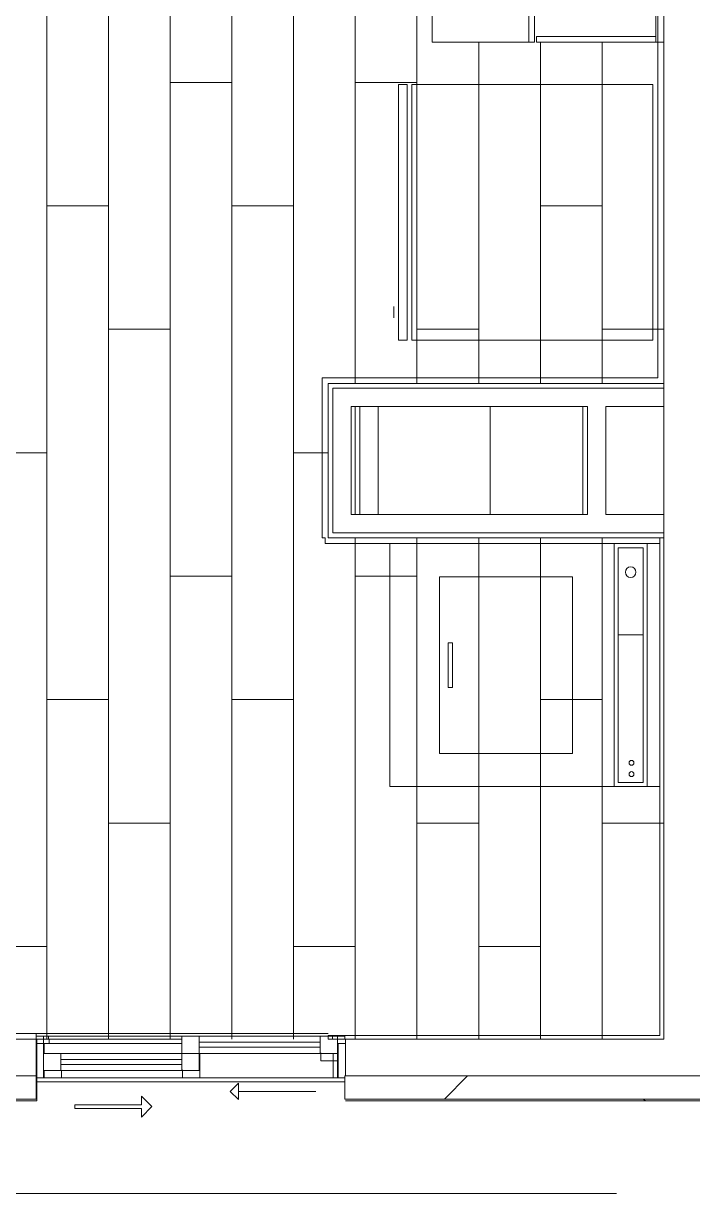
# Model space of a CAD drawing. Header units: metres. Extents: x 3856 to 4207, y -1118 to -691.
# Drawn here: x 3992.072 to 3993.807, y -996.427 to -993.394 of the extents above; entities that cross this region are included whole.
import ezdxf

# ---------------------------------------------------------------- set-up
doc = ezdxf.new("R2010")
doc.units = ezdxf.units.M
for name, color, linetype, lineweight in [('Casework', 7, 'Continuous', 9), ('Common Edges', 7, 'Continuous', 9), ('Cubrejuntas', 7, 'Continuous', 9), ('Cut Pattern', 7, 'Continuous', 18), ('Detail Items', 7, 'Continuous', 9), ('Floors', 7, 'Continuous', 9), ('Frame_Mullion', 7, 'Continuous', 9), ('Generic Models', 7, 'Continuous', 9), ('Glass', 7, 'Continuous', 9), ('Surface Pattern', 7, 'Continuous', 9), ('Walls', 7, 'Continuous', 9), ('Windows', 7, 'Continuous', 9)]:
    doc.layers.add(name, color=color, linetype=linetype, lineweight=lineweight)
doc.layers.add('ROA-E00-URB-A101-MASTER_PLAN cambio estaciomientos_dwg', color=7, linetype='Continuous', lineweight=9, true_color=0x767676)
pattern_1 = [(45, (0, 0), (-0.35355339, 0.35355339), [])]
pattern_2 = [(45, (-3099.551, 4900.019), (-0.176776695, 0.176776695), [])]

# ---------------------------------------------------------------- blocks, each defined once
blk = doc.blocks.new('Nevera 2D - Nevera 2D-5362965-IMPLANTACIÓN - KIT COMERCIAL')
at = {"layer": 'Casework'}
for p, q in [((-0.2564, 0.7232), (0.2752, 0.7232)), ((-0.3293, 0.6955), (0.3334, 0.6955)), ((-0.3293, 0.07), (-0.3293, 0.6955)), ((-0.3293, 0.07), (-0.3293, 0.6955)), ((-0.3293, 0.6955), (0.3334, 0.6955)), ((0.3334, 0.6955), (0.3334, 0.07)), ((0.3334, 0.6955), (0.3334, 0.07)), ((0.3334, 0.07), (-0.3293, 0.07)), ((0.3334, 0.07), (-0.3293, 0.07)), ((-0.3293, 0.0584), (0.3334, 0.0584)), ((-0.3293, 0.0355), (-0.3293, 0.0584)), ((-0.3293, 0.0584), (-0.3293, 0.0355)), ((0.3334, 0.0584), (-0.3293, 0.0584)), ((0.3334, 0.0355), (-0.3293, 0.0355)), ((-0.3293, 0.0355), (0.3334, 0.0355)), ((0.3334, 0.0584), (0.3334, 0.0355)), ((0.3334, 0.0355), (0.3334, 0.0584)), ((0.2752, 0.0232), (0.2464, 0.0232))]:
    blk.add_line(p, q, dxfattribs=at)
blk = doc.blocks.new('COUR-VENTANA-DESLIZANTE_DOS_CUERPOS - 1_35 x 0_80-V223-IMPLANTACIÓN - KIT COMERCIAL')
at = {"layer": 'Detail Items'}
for p, q in [((0.0999, 0.1246), (0.1269, 0.1516)), ((0.0999, 0.1246), (0.1269, 0.0976)), ((0.1269, 0.1516), (0.1269, 0.1296)), ((0.3, 0.1296), (0.1269, 0.1296)), ((0.3, 0.1196), (0.3, 0.1296)), ((0.1269, 0.1196), (0.3, 0.1196)), ((0.1269, 0.0976), (0.1269, 0.1196))]:
    blk.add_line(p, q, dxfattribs=at)
at = {"layer": 'Frame_Mullion'}
for p, q in [((-0.4, 0.05), (-0.3809, 0.05)), ((-0.3809, 0.05), (-0.3809, -0.058)), ((-0.0222, 0.0309), (-0.0222, -0.058)), ((0.0222, 0.0309), (-0.0222, 0.0309)), ((0.0222, 0.0309), (-0.0222, 0.0309)), ((-0.0222, 0.0309), (-0.0222, -0.0135)), ((0.0222, -0.058), (0.0222, 0.0309)), ((0.0222, -0.0135), (0.0222, 0.0309)), ((0.0222, 0.0309), (0.3365, 0.0309)), ((0.3365, 0.0309), (0.3365, -0.0135)), ((0.3809, 0.0309), (0.3365, 0.0309)), ((0.3809, 0.0309), (0.3365, 0.0309)), ((0.3365, 0.0309), (0.3365, -0.0135)), ((0.3809, 0.05), (0.3809, -0.058)), ((0.4, 0.05), (0.3809, 0.05)), ((0.3809, -0.0135), (0.3809, 0.0309)), ((0.4, -0.05), (0.4, 0.05)), ((-0.3365, -0.0135), (-0.3809, -0.0135)), ((-0.3365, -0.0135), (-0.3809, -0.0135)), ((-0.3809, -0.0135), (-0.3809, -0.05)), ((-0.3365, -0.058), (-0.3365, -0.0135)), ((-0.3365, -0.058), (-0.3365, -0.0135)), ((-0.3365, -0.0135), (-0.0222, -0.0135)), ((0.0222, -0.0135), (-0.0222, -0.0135)), ((0.0222, -0.0135), (-0.0222, -0.0135)), ((-0.0222, -0.0135), (-0.0222, -0.058)), ((-0.0222, -0.0135), (0.0222, -0.0135)), ((0.0222, -0.058), (0.0222, -0.0135)), ((0.3365, -0.0135), (0.0222, -0.0135)), ((0.3365, -0.0135), (0.3809, -0.0135)), ((0.3365, -0.0135), (0.3809, -0.0135)), ((-0.3682, -0.05), (-0.4, -0.05)), ((-0.3809, -0.05), (-0.4, -0.05)), ((-0.4, -0.05), (-0.4, -0.058)), ((-0.4, -0.058), (-0.4, -0.05)), ((-0.3809, -0.05), (-0.4, -0.05)), ((-0.4, -0.058), (-0.3365, -0.058)), ((-0.4, -0.058), (-0.3365, -0.058)), ((-0.3809, -0.058), (-0.3682, -0.058)), ((-0.3682, -0.058), (-0.3682, -0.05)), ((-0.3682, -0.058), (-0.3365, -0.058)), ((-0.0222, -0.058), (-0.3365, -0.058)), ((-0.0222, -0.058), (0.0222, -0.058)), ((-0.0222, -0.058), (0.0222, -0.058)), ((0.0222, -0.05), (0.3682, -0.05)), ((0.3682, -0.058), (0.0222, -0.058)), ((0.3682, -0.05), (0.4, -0.05)), ((0.3682, -0.058), (0.3682, -0.05)), ((0.4, -0.05), (0.3682, -0.05)), ((0.3682, -0.05), (0.3682, -0.058)), ((0.3682, -0.058), (0.3682, -0.05)), ((0.4, -0.05), (0.3682, -0.05)), ((0.3809, -0.058), (0.3682, -0.058)), ((0.3682, -0.058), (0.4, -0.058)), ((0.3682, -0.058), (0.4, -0.058)), ((0.4, -0.058), (0.4, -0.05)), ((0.4, -0.058), (0.4, -0.05))]:
    blk.add_line(p, q, dxfattribs=at)
at = {"layer": 'Glass'}
for p, q in [((0.3365, 0.0151), (0.0222, 0.0151)), ((0.0222, 0.0151), (0.0222, 0.0024)), ((0.0222, 0.0024), (0.3365, 0.0024)), ((0.3365, 0.0024), (0.3365, 0.0151)), ((-0.0222, -0.0294), (-0.3365, -0.0294)), ((-0.3365, -0.0294), (-0.3365, -0.0421)), ((-0.0222, -0.0421), (-0.0222, -0.0294)), ((-0.3365, -0.0421), (-0.0222, -0.0421))]:
    blk.add_line(p, q, dxfattribs=at)
blk = doc.blocks.new('COCINA APTO TIPO A - COCINA APTO TIPO A-V230-IMPLANTACIÓN - KIT COMERCIAL')
at = {"layer": 'Generic Models'}
for p, q in [((-0.8193, 2), (-0.8193, 1.98)), ((-0.7987, 2), (-0.8187, 2)), ((-0.8187, 2), (-0.8187, 0.95)), ((-0.4887, 2), (-0.7987, 2)), ((-0.7987, 2), (-0.7987, 1.9852)), ((-0.7987, 0.95), (-0.7987, 2)), ((-0.7987, 1.9852), (-0.4887, 1.9852)), ((-0.4887, 1.9852), (-0.4887, 2)), ((-0.4687, 2), (-0.4837, 2)), ((-0.4837, 2), (-0.4837, 1.65)), ((-0.4687, 1.65), (-0.4687, 2)), ((-0.2187, 2), (-0.4687, 2)), ((-0.2187, 1.16), (-0.2187, 2))]:
    blk.add_line(p, q, dxfattribs=at)
blk = doc.blocks.new('Lavadora 2D - Lavadora 2D-3809018-IMPLANTACIÓN - KIT COMERCIAL')
at = {"layer": 'Casework'}
for p, q in [((0.4072, 0.7366), (-0.2228, 0.7366)), ((-0.2228, 0.7366), (-0.2228, 0.0366)), ((0.4072, 0.0366), (0.4072, 0.7366)), ((0.4072, 0.7042), (-0.2228, 0.7042)), ((0.3965, 0.6935), (-0.212, 0.6935)), ((-0.212, 0.6935), (-0.212, 0.6289)), ((0.0142, 0.6935), (0.0142, 0.6289)), ((0.3965, 0.6289), (0.3965, 0.6935)), ((0.4072, 0.6181), (-0.2228, 0.6181)), ((-0.212, 0.6289), (0.3965, 0.6289)), ((0.3211, 0.5104), (-0.1366, 0.5104)), ((-0.1366, 0.5104), (-0.1366, 0.1658)), ((0.3211, 0.1658), (0.3211, 0.5104)), ((0.15, 0.1989), (0.0346, 0.1989)), ((0.0346, 0.1989), (0.0346, 0.1882)), ((0.0346, 0.1882), (0.15, 0.1882)), ((0.15, 0.1882), (0.15, 0.1989)), ((-0.1366, 0.1658), (0.3211, 0.1658)), ((-0.2228, 0.0366), (0.4072, 0.0366))]:
    blk.add_line(p, q, dxfattribs=at)
for centre, radius in [((-0.1486, 0.6609), 0.0137), ((0.3456, 0.6631), 0.0064), ((0.3749, 0.6631), 0.0064)]:
    blk.add_circle(centre, radius, dxfattribs=at)
blk = doc.blocks.new('EDIFICIO TIPO A_rvt-3-IMPLANTACIÓN - KIT COMERCIAL')
at = {"layer": 'Cut Pattern', "lineweight": 9, "true_color": 0x0f0f0f}
h = blk.add_hatch(dxfattribs=at)
h.set_pattern_fill('FP_6', color=250, style=0, pattern_type=2)
h.set_pattern_definition(pattern_1)
h.paths.add_polyline_path([(3991.2484, -996.1823), (3992.1051, -996.1823), (3992.1051, -996.1223), (3991.2484, -996.1223)])
h = blk.add_hatch(dxfattribs=at)
h.set_pattern_fill('FP_6', color=250, style=0, pattern_type=2)
h.set_pattern_definition(pattern_1)
h.paths.add_polyline_path([(3992.9051, -996.1823), (3993.8318, -996.1823), (3993.8318, -996.1223), (3992.9051, -996.1223)])
at = {"layer": 'Surface Pattern', "true_color": 0x808080}
h = blk.add_hatch(dxfattribs=at)
h.set_pattern_fill('FP_75', color=8, style=0, pattern_type=2)
h.set_pattern_definition([(270, (3992.292, -992.907), (0.16, 1e-17), []), (0, (3992.292, -992.907), (0.32, 0.32), [0.16, -1.12]), (0, (3992.452, -993.547), (0.32, 0.32), [0.16, -1.12])])
h.paths.add_polyline_path([(3991.6168, -996.0273), (3993.7318, -996.0273), (3993.7318, -994.7273), (3992.8618, -994.7273), (3992.8618, -994.7148), (3992.8618, -994.3273), (3992.8743, -994.3273), (3993.7318, -994.3273), (3993.7318, -993.4423), (3993.1318, -993.4423), (3993.1352, -991.7423), (3993.7318, -991.7423), (3993.7318, -991.7273), (3993.1318, -991.7273), (3993.1318, -991.6273), (3991.2568, -991.6273), (3991.2628, -991.7423), (3991.9518, -991.7423), (3991.9504, -993.5423), (3991.9018, -993.5423), (3991.9018, -994.2923), (3991.9368, -994.2923), (3991.9368, -993.5623), (3991.9518, -993.5623), (3991.9504, -994.3123), (3991.3718, -994.3123), (3991.3718, -993.5423), (3991.3568, -993.5423), (3991.3568, -995.7673), (3991.6168, -995.7673), (3991.6168, -995.7798)])
h.paths.add_polyline_path([(3991.9504, -995.7523), (3991.3718, -995.7473), (3991.3718, -995.2473), (3991.9718, -995.2493), (3991.9718, -995.7473), (3991.9518, -995.7523)])
at = {"layer": 'Common Edges'}
for p, q in [((3992.8743, -994.3398), (3992.9218, -994.3398)), ((3992.8743, -994.6673), (3992.8743, -994.3398)), ((3993.7318, -994.3398), (3992.9218, -994.3398)), ((3993.5343, -994.3873), (3993.5218, -994.3873)), ((3993.5343, -994.6673), (3993.5343, -994.3873)), ((3992.8743, -994.7148), (3992.8743, -994.6673)), ((3993.5218, -994.6673), (3993.5343, -994.6673)), ((3993.7318, -994.7148), (3992.8743, -994.7148))]:
    blk.add_line(p, q, dxfattribs=at)
at = {"layer": 'Floors'}
for p, q in [((3993.7318, -994.3273), (3993.7318, -993.4423)), ((3992.9318, -994.6673), (3992.9318, -994.3873)), ((3993.7318, -996.0273), (3993.7318, -994.7273)), ((3991.6168, -996.0273), (3992.1369, -996.0273)), ((3992.8861, -996.0273), (3993.7318, -996.0273))]:
    blk.add_line(p, q, dxfattribs=at)
at = {"layer": 'Walls', "lineweight": 18}
for p, q in [((3993.7318, -994.3273), (3993.7318, -991.7273)), ((3993.7168, -991.7423), (3993.7168, -994.3123)), ((3992.8618, -994.3123), (3992.8468, -994.3123)), ((3992.8468, -994.3123), (3992.8468, -994.7273)), ((3992.932, -994.3123), (3992.8618, -994.3123)), ((3992.8618, -994.3273), (3992.8618, -994.6673)), ((3992.8743, -994.3273), (3992.8618, -994.3273)), ((3992.8618, -994.7273), (3992.8618, -994.3273)), ((3992.8618, -994.3273), (3992.932, -994.3273)), ((3992.9218, -994.3273), (3992.8743, -994.3273)), ((3993.7318, -994.3273), (3992.9218, -994.3273)), ((3993.7168, -994.3123), (3992.932, -994.3123)), ((3992.932, -994.3273), (3993.7168, -994.3273)), ((3993.7168, -994.3273), (3993.7318, -994.3273)), ((3993.7318, -994.3873), (3993.7318, -994.3273)), ((3992.9218, -994.3873), (3993.5218, -994.3873)), ((3992.9218, -994.6673), (3992.9218, -994.3873)), ((3993.5218, -994.3873), (3993.5218, -994.6673)), ((3993.5818, -994.3873), (3993.7318, -994.3873)), ((3993.5818, -994.6673), (3993.5818, -994.3873)), ((3992.8618, -994.6673), (3992.8618, -994.7148)), ((3993.5218, -994.6673), (3992.9218, -994.6673)), ((3993.7318, -994.6673), (3993.5818, -994.6673)), ((3993.7318, -994.7273), (3993.7318, -994.6673)), ((3992.8468, -994.7273), (3992.8543, -994.7273)), ((3992.8543, -994.7273), (3992.8543, -994.7423)), ((3992.8618, -994.7148), (3992.8618, -994.7273)), ((3992.8618, -994.7273), (3993.7318, -994.7273)), ((3993.7218, -994.7273), (3992.8618, -994.7273)), ((3993.7218, -994.7423), (3993.7218, -994.7273)), ((3992.8543, -994.7423), (3993.7218, -994.7423)), ((3991.6168, -996.0273), (3992.1051, -996.0273)), ((3992.1051, -996.0123), (3991.6318, -996.0123)), ((3992.1051, -996.0273), (3992.1051, -996.0123)), ((3992.1051, -996.1223), (3991.2484, -996.1223)), ((3992.1051, -996.1823), (3992.1051, -996.1223)), ((3993.8318, -996.1223), (3992.9051, -996.1223)), ((3992.9051, -996.1223), (3992.9051, -996.1823)), ((3991.2484, -996.1823), (3992.1051, -996.1823)), ((3992.9051, -996.1823), (3993.8318, -996.1823))]:
    blk.add_line(p, q, dxfattribs=at)
at = {"layer": 'Walls'}
for p, q in [((3993.7218, -996.0173), (3993.7218, -994.7273)), ((3993.7318, -994.7273), (3993.7318, -996.0273)), ((3993.7318, -996.0273), (3993.7318, -994.7273)), ((3993.7218, -994.7423), (3993.7218, -996.0173)), ((3992.1051, -996.0123), (3992.8618, -996.0123)), ((3992.1051, -996.0273), (3992.1051, -996.0123)), ((3992.1369, -996.0273), (3992.1051, -996.0273)), ((3993.7218, -996.0173), (3992.8618, -996.0173)), ((3992.8618, -996.0173), (3993.7218, -996.0173)), ((3992.8618, -996.0273), (3992.8618, -996.0173)), ((3993.7218, -996.0273), (3992.8618, -996.0273)), ((3992.8861, -996.0273), (3993.7218, -996.0273)), ((3993.7318, -996.0273), (3993.7218, -996.0273)), ((3993.7218, -996.0273), (3993.7318, -996.0273)), ((3992.1051, -996.1273), (3992.9051, -996.1273)), ((3992.9051, -996.1273), (3992.1051, -996.1273)), ((3992.1051, -996.1373), (3992.9051, -996.1373)), ((3992.9051, -996.1373), (3992.1051, -996.1373))]:
    blk.add_line(p, q, dxfattribs=at)
at = {"layer": 'Casework', "lineweight": 9}
for name, p, rotation in [('Nevera 2D - Nevera 2D-5362965-IMPLANTACIÓN - KIT COMERCIAL', (3993.0086, -993.8816), 270.0000000000021), ('Lavadora 2D - Lavadora 2D-3809018-IMPLANTACIÓN - KIT COMERCIAL', (3992.9852, -994.9651), 269.9999999999819)]:
    blk.add_blockref(name, p, dxfattribs=dict(at, rotation=rotation))
at = {"layer": 'Generic Models', "lineweight": 9, "rotation": 180}
blk.add_blockref('COCINA APTO TIPO A - COCINA APTO TIPO A-V230-IMPLANTACIÓN - KIT COMERCIAL', (3992.9131, -991.4423), dxfattribs=at)
at = {"layer": 'Windows', "lineweight": 9, "rotation": 180}
blk.add_blockref('COUR-VENTANA-DESLIZANTE_DOS_CUERPOS - 1_35 x 0_80-V223-IMPLANTACIÓN - KIT COMERCIAL', (3992.5051, -996.0773), dxfattribs=at)
blk = doc.blocks.new('ROA-E00-URB-A101-MASTER_PLAN cambio estaciomientos_dwg_Ventana cocina _ rejillaa - 1_35x0_80cm-V178-Master Plan - Etapa 1-V580-IMPLANTACIÓN - KIT COMERCIAL')
at = {"layer": 'Cubrejuntas'}
for p, q in [((-0.4, 0.045), (-0.4, -0.0389)), ((-0.381, 0.05), (-0.3683, 0.05)), ((0.3682, -0.0389), (0.3682, -0.05))]:
    blk.add_line(p, q, dxfattribs=at)
at = {"layer": 'Cubrejuntas', "flags": 128}
for points in [[(-0.4, -0.0389), (-0.381, -0.0389), (-0.381, 0.05), (-0.3984, 0.05)], [(0.4, -0.05), (0.4, -0.0389), (0.3809, -0.0389), (0.4, -0.0389), (0.4, 0.05), (0.3809, 0.05)], [(-0.3793, -0.0389), (-0.4, -0.0389), (-0.4, -0.05)]]:
    blk.add_lwpolyline(points, dxfattribs=at)
at = {"layer": 'Frame_Mullion'}
blk.add_line((-0.0222, 0.05), (-0.0222, -0.0135), dxfattribs=at)
at = {"layer": 'Frame_Mullion', "flags": 128}
for points in [[(-0.3984, 0.05), (-0.381, 0.05), (-0.381, -0.0389)], [(0.0222, 0.0293), (0.0222, 0.05), (-0.0222, 0.05)], [(0.3365, 0.031), (0.3365, 0.05), (0.3809, 0.05), (0.3809, 0.031)], [(0.4, -0.05), (0.4, 0.05), (0.3809, 0.05)], [(-0.381, 0.0056), (-0.3365, 0.0056), (-0.3365, -0.0148)], [(0.3809, -0.0119), (0.3809, -0.0389), (0.3682, -0.0389), (0.3682, -0.05)]]:
    blk.add_lwpolyline(points, dxfattribs=at)
at = {"layer": 'Windows'}
blk.add_line((-0.3229, 0.0853), (-0.1226, 0.0853), dxfattribs=at)
at = {"layer": 'Windows', "flags": 128}
blk.add_lwpolyline([(-0.1226, 0.0641), (-0.1226, 0.0853), (-0.1226, 0.1065), (-0.1013, 0.0853)], close=True, dxfattribs=at)
for points in [[(-0.3683, -0.0135), (-0.3683, 0.05), (0.3809, 0.05), (0.3809, 0.031)], [(0.3809, -0.0119), (0.3809, -0.0389), (0.0239, -0.0389)]]:
    blk.add_lwpolyline(points, dxfattribs=at)
blk = doc.blocks.new('ROA-E00-URB-A101-MASTER_PLAN cambio estaciomientos_dwg_ROA-E01-ARQ-R23_rvt-3-Master Plan - Etapa 1-7986584-IMPLANTACIÓN - KIT COMERCIAL')
at = {"layer": 'Cut Pattern', "lineweight": 9}
h = blk.add_hatch(dxfattribs=at)
h.set_pattern_fill('FP_1445', color=256, style=0, pattern_type=2)
h.set_pattern_definition(pattern_2)
h.paths.add_polyline_path([(996.1873, 3993.8318), (996.1823, 3993.8318), (996.1873, 3993.2838)])
h = blk.add_hatch(dxfattribs=at)
h.set_pattern_fill('FP_1445', color=256, style=0, pattern_type=2)
h.set_pattern_definition(pattern_2)
h.paths.add_polyline_path([(996.1873, 3992.1068), (996.1823, 3992.1051), (996.1873, 3992.1051)])
at = {"layer": 'Common Edges'}
blk.add_line((994.6673, 3992.9443), (994.3873, 3992.9443), dxfattribs=at)
at = {"layer": 'Walls'}
for p, q in [((996.1873, 3992.9068), (996.1873, 3993.8318)), ((994.6673, 3992.9918), (994.3873, 3992.9918)), ((996.1373, 3992.1068), (996.1373, 3992.9051)), ((996.1373, 3992.9051), (996.1373, 3992.1068))]:
    blk.add_line(p, q, dxfattribs=at)
at = {"layer": 'Walls', "flags": 128}
blk.add_lwpolyline([(996.1873, 3991.2484), (996.1873, 3992.1068), (996.1273, 3992.1068)], dxfattribs=at)
at = {"rotation": 270.0000000000008}
blk.add_blockref('ROA-E00-URB-A101-MASTER_PLAN cambio estaciomientos_dwg_Ventana cocina _ rejillaa - 1_35x0_80cm-V178-Master Plan - Etapa 1-V580-IMPLANTACIÓN - KIT COMERCIAL', (996.0773, 3992.5068), dxfattribs=at)
blk = doc.blocks.new('ROA-E00-URB-A101-MASTER_PLAN cambio estaciomientos_dwg_ROA-E01-EST-R23_rvt-3-Master Plan - Etapa 1-7986862-IMPLANTACIÓN - KIT COMERCIAL')
at = {"layer": 'Floors'}
blk.add_line((994.3873, 3993.2818), (994.6673, 3993.2818), dxfattribs=at)
at = {"layer": 'Floors', "flags": 128}
blk.add_lwpolyline([(995.5773, 3987.3568), (996.4273, 3987.3568), (996.4273, 3993.6098)], dxfattribs=at)
at = {"layer": 'Walls'}
blk.add_line((994.3873, 3993.7318), (994.6673, 3993.7318), dxfattribs=at)
blk = doc.blocks.new('ROA-E00-URB-A101-MASTER_PLAN cambio estaciomientos_dwg-7942325-IMPLANTACIÓN - KIT COMERCIAL')
for name in ['ROA-E00-URB-A101-MASTER_PLAN cambio estaciomientos_dwg_ROA-E01-EST-R23_rvt-3-Master Plan - Etapa 1-7986862-IMPLANTACIÓN - KIT COMERCIAL', 'ROA-E00-URB-A101-MASTER_PLAN cambio estaciomientos_dwg_ROA-E01-ARQ-R23_rvt-3-Master Plan - Etapa 1-7986584-IMPLANTACIÓN - KIT COMERCIAL']:
    blk.add_blockref(name, (0, 0))

msp = doc.modelspace()

# ---------------------------------------------------------------- block references
at = {"lineweight": 5}
msp.add_blockref('EDIFICIO TIPO A_rvt-3-IMPLANTACIÓN - KIT COMERCIAL', (0, 0), dxfattribs=at)
at = {"layer": 'ROA-E00-URB-A101-MASTER_PLAN cambio estaciomientos_dwg', "color": 7, "rotation": 269.9999999999999}
msp.add_blockref('ROA-E00-URB-A101-MASTER_PLAN cambio estaciomientos_dwg-7942325-IMPLANTACIÓN - KIT COMERCIAL', (0, 0), dxfattribs=at)

doc.saveas('drawing.dxf')
